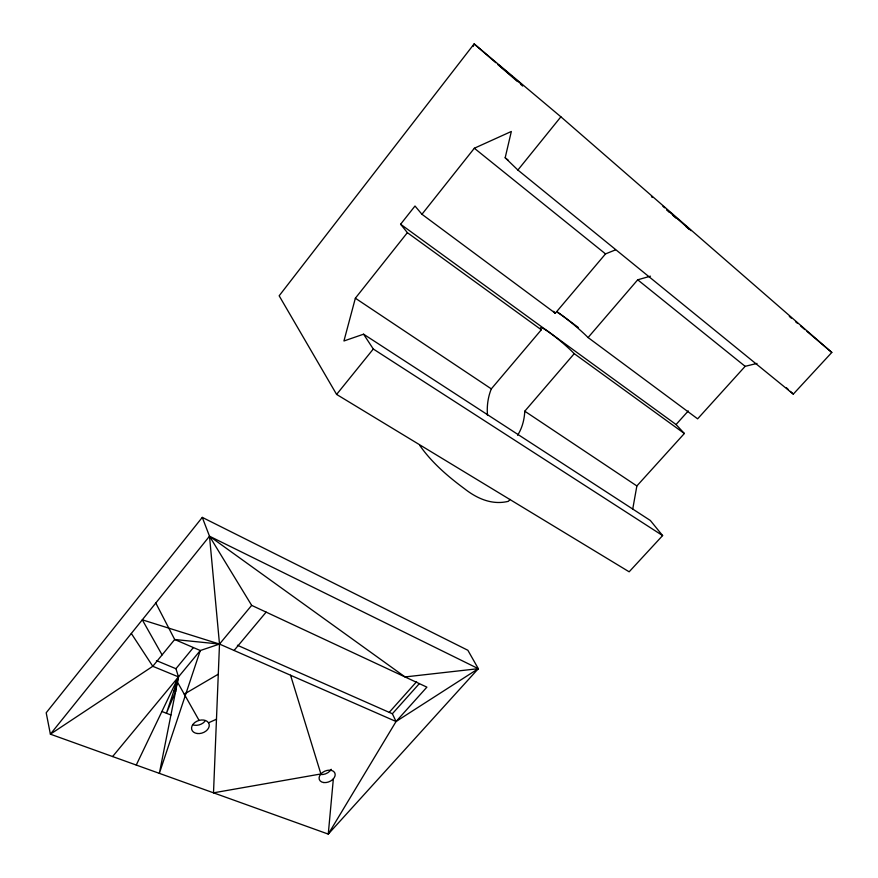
<?xml version="1.0" encoding="UTF-8"?>
<svg xmlns="http://www.w3.org/2000/svg" width="878" height="878" viewBox="0 0 878 878"><rect width="100%" height="100%" fill="white"/><g stroke="black" fill="none" stroke-linecap="round" stroke-linejoin="round"><path stroke-width="1.32" d="M632.665 509.427L636.868 485.951L684.357 433.502L574.234 353.658L524.781 411.2C524.364 419.618 522.201 428.146 517.581 435.279M202.28 517.383L467.864 650.269L478.312 668.685L328.262 834.1L50.386 734.173L46.194 712.782L202.28 517.383L209.502 536.206L219.5 644.068L213.508 792.834L320.898 773.957L290.552 675.226M156.46 660.607L175.94 668.718L178.486 676.894L166.436 713.254L175.578 691.546L176.346 683.369L177.707 680.801L176.884 681.756M333.355 778.83L328.262 834.1L396.055 721.507L426.895 687.145L251.668 605.37L209.502 536.206L50.386 734.173L152.783 666.292L174.689 639.502L219.5 644.068L396.055 721.507L478.312 668.685L209.502 536.206L405.032 676.938L478.312 668.685M131.327 633.477L152.783 666.292L178.486 676.894L159.357 773.353L200.294 650.532L219.5 644.068L251.668 605.37M421.945 214.276L414.998 206.023L400.609 224.241L407.37 232.659L355.36 298.213L343.935 340.982L363.58 334.189L650.346 520.489L662.616 535.58L629.153 571.808L336.603 394.42L279.16 295.798L474.131 43.9L560.888 116.818L831.806 352.451L793.306 394.112L517.888 170.036L505.179 157.766L511.336 131.47L474.339 148.239L421.945 214.276L555.313 313.237L605.524 253.896L615.5 249.879M574.234 353.658L571.271 350.717A26.57 2.886 40.6 0 0 548.98 332.136A26.57 2.886 40.6 0 0 540.936 329.261L541.32 329.788L491.318 388.877C487.905 397.251 486.686 406.503 487.531 415.47M473.176 46.435L474.131 43.9L495.818 62.733M136.255 765.045L178.486 676.894M336.603 394.42L373.293 349.016L363.58 334.189M517.888 170.036L560.888 116.818M175.94 668.718L193.237 647.723M112.614 756.54L200.294 650.532L174.689 639.502L155.801 603.021M234.075 650.466L266.133 612.12M557.497 312.414A26.68 2.513 40.6 0 1 585.077 334.628L588.084 337.547L637.702 279.808L650.444 276.175M177.411 680.132L177.971 679.506M510.063 499.395L508.384 501.316C492.108 505.344 476.984 498.572 464.396 488.651C447.769 476.348 431.778 462.596 419.849 445.541M389.327 712.234L416.611 681.69M396.055 721.507L392.367 713.759L419.377 683.567M400.609 224.241L676.06 424.524L688.297 410.937M757.012 363.415L745.148 366.335L697.626 418.839L588.084 337.547M218.293 674.183L184.259 694.147L199.087 720.399M208.536 722.813L216.471 719.203M219.5 644.068L142.291 619.824L162.079 654.878M161.914 711.487L170.925 715.01M173.855 690.854L175.578 691.546M237.389 645.242L392.367 713.759M373.293 349.016L662.616 535.58M355.36 298.213L491.318 388.877M524.781 411.2L636.868 485.951M407.37 232.659L541.32 329.788M557.398 311.942L578.262 327.461M651.454 196.672L652.431 197.451M474.339 148.239L605.524 253.896M637.702 279.808L745.148 366.335M505.179 157.766L508.351 160.356M498.254 64.72L512.346 76.573M515.364 79.108L521.455 84.288M685.729 226.359L689.329 229.41M789.311 316.409L791.385 318.165M795.534 321.688L797.608 323.444M800.714 326.078L804.863 329.601M806.937 331.357L831.806 352.451M662.901 206.319L664.646 207.812M669.047 211.587L691.052 230.651M672.636 215.143L676.181 218.194M666.501 209.864L669.124 212.114M497.881 64.522L517.504 81.555M520.599 84.255L522.662 86.044M786.468 387.802L788.422 389.602M790.376 391.412L793.306 394.112M676.06 424.524L684.357 433.502M553.579 311.317L555.313 313.237L554.918 312.722M184.259 694.147L177.455 682.107L176.346 683.369L176.895 684.906M204.881 721.354A9.043 6.475 -19.1 0 1 192.6 724.734M331.204 769.282A8.374 5.707 -23.5 0 1 320.624 774.517M323.784 782.55A8.429 5.718 -23.5 0 0 335.155 774.078A8.429 5.718 -23.5 0 0 322.456 772.53A8.429 5.718 -23.5 0 0 323.784 782.55M197.155 733.503A9.109 6.486 -19.2 0 0 209.173 724.383A9.109 6.486 -19.2 0 0 194.894 722.451A9.109 6.486 -19.2 0 0 197.155 733.503"/></g></svg>
